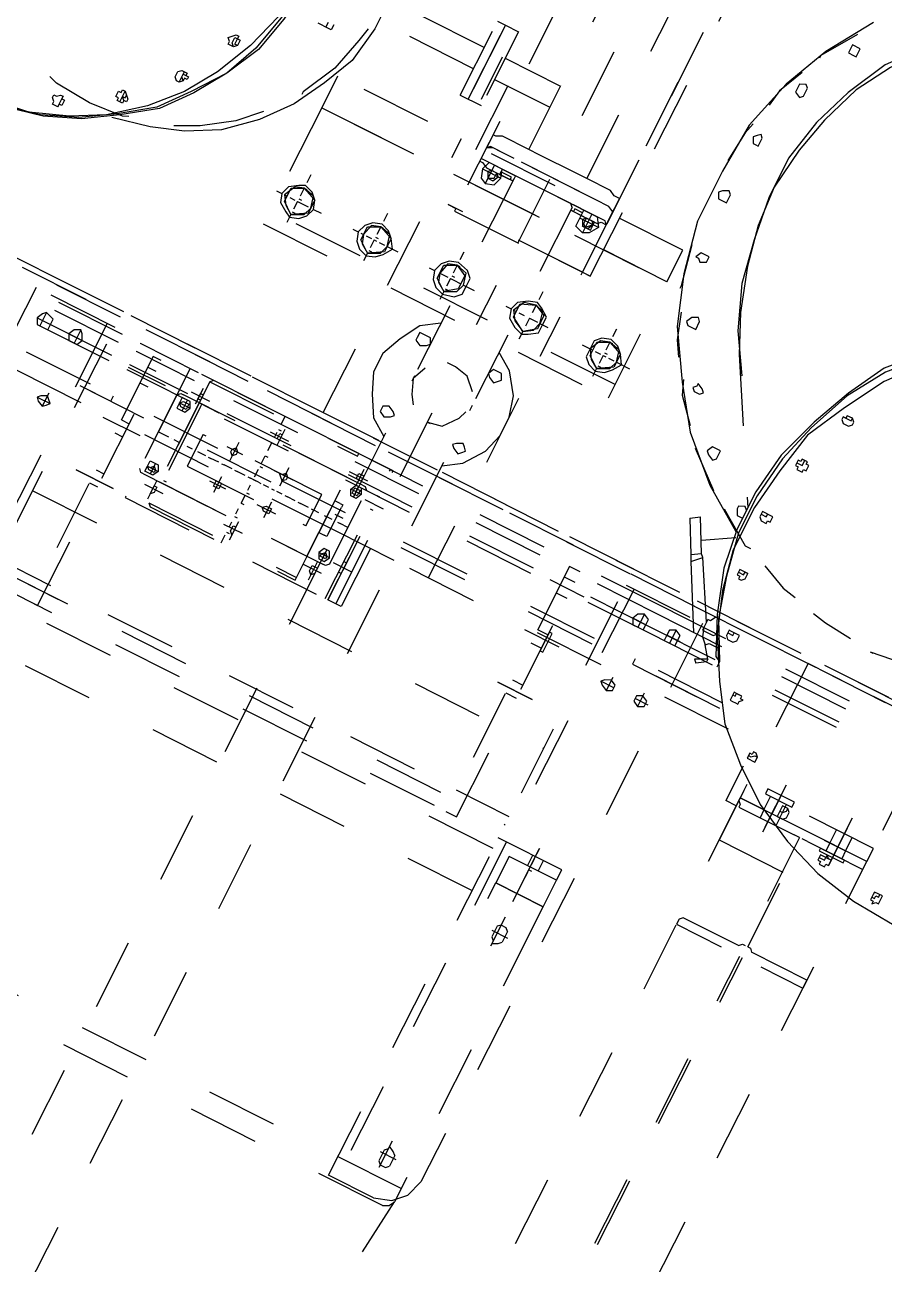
# Model space of a CAD drawing. Header units: metres. Extents: x 0 to 547597, y 0 to 1844684.
# Drawn here: x 543419.445 to 543420.649, y 1844510.191 to 1844511.928 of the extents above; entities that cross this region are included whole.
import ezdxf

# ---------------------------------------------------------------- set-up
doc = ezdxf.new("R2010")
doc.units = ezdxf.units.M
doc.linetypes.add('DASHED', pattern=[0.75, 0.5, -0.25])
doc.layers.add('5_Thep', color=4, linetype='Continuous')
doc.layers.add('TB220kVtuonglai', color=8, linetype='DASHED')

# ---------------------------------------------------------------- blocks, each defined once
blk = doc.blocks.new('MBA220-MB')
at = {"color": 1}
for points in [[(1454.8, 305.8), (1520.9, 264.5), (1587.1, 235.6), (1661.4, 214.9), (1735.8, 210.8), (1814.4, 210.8), (1888.8, 227.3), (1959, 252.1), (2025.1, 293.4), (2083, 334.8), (2136.7, 392.6), (2178.1, 454.6)], [(1764.8, 686.1), (1802, 632.3), (1847.4, 586.9), (1897, 545.5), (1954.9, 512.5), (2012.7, 483.6), (2074.7, 471.2), (2136.7, 462.9), (2202.9, 462.9), (2260.7, 475.3), (2318.6, 496), (2376.4, 529), (2426, 562.1), (2467.4, 607.5), (2504.6, 657.1), (2533.5, 715), (2554.2, 772.9), (2566.6, 834.9), (2570.7, 901), (2562.4, 967.1)], [(2297.9, -950.6), (2297.9, 950.6), (2289.7, 950.6), (2289.7, -950.6), (2297.9, -950.6)], [(2550, 855.5), (2554.2, 855.5), (2554.2, 859.7), (2558.3, 859.7), (2554.2, 863.8), (2554.2, 867.9), (2550, 867.9), (2550, 867.9), (2545.9, 867.9), (2545.9, 867.9), (2541.8, 867.9), (2541.8, 855.5), (2545.9, 855.5), (2550, 855.5)], [(2550, 855.5), (2550, 859.7), (2545.9, 859.7), (2545.9, 863.8), (2541.8, 863.8)], [(2550, 855.5), (2550, 859.7), (2545.9, 859.7), (2545.9, 863.8), (2541.8, 863.8)], [(2289.7, 702.6), (2289.7, 830.7)], [(2297.9, 830.7), (2297.9, 702.6)], [(2359.9, 826.6), (2574.8, 826.6)], [(2508.7, 628.2), (2508.7, 826.6), (2488, 826.6), (2488, 628.2), (2508.7, 628.2)], [(5773.7, 628.2), (5773.7, 826.6), (2508.7, 826.6), (2508.7, 628.2), (5773.7, 628.2)], [(2521.1, 739.8), (2521.1, 826.6), (2517, 826.6), (2508.7, 826.6), (2508.7, 760.5)], [(2574.8, 628.2), (2574.8, 826.6)], [(2707.1, 826.6), (2694.7, 826.6), (2694.7, 739.8)], [(2707.1, 760.5), (2707.1, 826.6)], [(2508.7, 793.5), (2488, 793.5)], [(2508.7, 793.5), (2521.1, 793.5)], [(2525.2, 760.5), (2525.2, 797.7), (2521.1, 797.7), (2521.1, 760.5), (2525.2, 760.5)], [(2529.4, 781.1), (2463.2, 781.1)], [(2479.8, 781.1), (2537.6, 781.1)], [(2508.7, 768.7), (2488, 768.7)], [(2508.7, 768.7), (2521.1, 768.7)], [(2537.6, 764.6), (2537.6, 768.7), (2541.8, 768.7), (2541.8, 777), (2537.6, 777), (2537.6, 781.1), (2529.4, 781.1), (2529.4, 777), (2525.2, 772.9), (2525.2, 772.9), (2529.4, 772.9), (2529.4, 768.7), (2529.4, 764.6), (2537.6, 764.6)], [(2533.5, 764.6), (2533.5, 772.9), (2529.4, 772.9), (2529.4, 772.9), (2529.4, 772.9), (2529.4, 777)], [(2533.5, 764.6), (2533.5, 772.9), (2529.4, 772.9), (2529.4, 772.9), (2529.4, 772.9), (2529.4, 777)], [(2244.2, 698.5), (2235.9, 760.5)], [(2318.6, 603.4), (2318.6, 731.5)], [(2331, 603.4), (2331, 731.5)], [(2351.6, 603.4), (2351.6, 731.5)], [(2359.9, 603.4), (2359.9, 731.5)], [(2521.1, 739.8), (2521.1, 735.7), (2521.1, 731.5)], [(2690.5, 731.5), (2521.1, 731.5)], [(2690.5, 731.5), (2690.5, 735.7), (2694.7, 739.8)], [(2777.3, 731.5), (2707.1, 731.5)], [(2967.5, 731.5), (2843.5, 731.5)], [(3157.6, 731.5), (3033.6, 731.5)], [(2508.7, 698.5), (2508.7, 628.2), (2512.8, 628.2), (2517, 632.3), (2521.1, 632.3), (2521.1, 719.1)], [(2521.1, 727.4), (2521.1, 723.3), (2521.1, 719.1)], [(2521.1, 727.4), (2690.5, 727.4)], [(2694.7, 719.1), (2690.5, 723.3), (2690.5, 727.4)], [(2694.7, 719.1), (2694.7, 632.3), (2698.8, 628.2), (2707.1, 628.2), (2707.1, 698.5)], [(2777.3, 727.4), (2707.1, 727.4)], [(2967.5, 727.4), (2843.5, 727.4)], [(3157.6, 727.4), (3033.6, 727.4)], [(2244.2, 698.5), (2244.2, 702.6)], [(2297.9, 698.5), (2297.9, 628.2)], [(2488, 657.1), (2488, 698.5), (2479.8, 698.5), (2479.8, 657.1), (2488, 657.1)], [(2504.6, 686.1), (2508.7, 686.1), (2508.7, 694.3), (2504.6, 698.5), (2500.4, 698.5), (2500.4, 698.5), (2500.4, 698.5), (2496.3, 698.5), (2492.2, 694.3), (2492.2, 686.1), (2496.3, 686.1), (2496.3, 686.1), (2504.6, 686.1)], [(1748.2, 677.8), (1785.4, 624.1), (1830.9, 582.7), (1880.5, 537.3), (1934.2, 508.4), (1992.1, 483.6), (2054.1, 462.9), (2116.1, 454.6), (2173.9, 454.6), (2231.8, 462.9), (2293.8, 483.6), (2347.5, 508.4), (2351.6, 516.6)], [(1756.5, 681.9), (1793.7, 632.3), (1839.2, 582.7), (1884.6, 541.4), (1938.4, 508.4), (2000.3, 483.6), (2058.2, 467), (2120.2, 458.8), (2178.1, 458.8), (2240.1, 471.2), (2297.9, 487.7), (2351.6, 516.6)], [(1756.5, 681.9), (1793.7, 632.3), (1839.2, 582.7), (1884.6, 541.4), (1938.4, 508.4), (2000.3, 483.6), (2058.2, 467), (2120.2, 458.8), (2178.1, 458.8), (2240.1, 471.2), (2297.9, 487.7), (2351.6, 516.6)], [(2529.4, 677.8), (2463.2, 677.8)], [(2479.8, 677.8), (2537.6, 677.8)], [(2508.7, 690.2), (2488, 690.2)], [(2500.4, 686.1), (2500.4, 690.2), (2496.3, 694.3), (2492.2, 694.3)], [(2500.4, 686.1), (2500.4, 690.2), (2496.3, 694.3), (2492.2, 694.3)], [(2508.7, 690.2), (2521.1, 690.2)], [(2231.8, 603.4), (2235.9, 624.1), (2240.1, 665.4)], [(2508.7, 665.4), (2488, 665.4)], [(2508.7, 665.4), (2521.1, 665.4)], [(2289.7, 512.5), (2289.7, 640.6)], [(2297.9, 640.6), (2297.9, 512.5)], [(2297.9, 628.2), (2574.8, 628.2)], [(2488, 628.2), (2521.1, 628.2), (2521.1, 611.7)], [(2455, 611.7), (2455, 611.7), (2455, 624.1), (2455, 624.1), (2446.7, 624.1), (2446.7, 624.1), (2442.6, 619.9), (2442.6, 615.8), (2446.7, 615.8), (2446.7, 611.7), (2446.7, 611.7), (2446.7, 611.7), (2455, 611.7), (2455, 611.7)], [(2450.8, 611.7), (2450.8, 615.8), (2446.7, 619.9), (2446.7, 624.1)], [(2450.8, 611.7), (2450.8, 615.8), (2446.7, 619.9), (2446.7, 624.1)], [(2467.4, 611.7), (2521.1, 611.7)], [(2202.9, 512.5), (2219.4, 549.7), (2223.5, 570.3)], [(2393, 553.8), (2393, 557.9), (2393, 557.9), (2393, 562.1), (2393, 562.1), (2393, 566.2), (2388.8, 566.2), (2384.7, 570.3), (2384.7, 566.2), (2380.6, 566.2), (2380.6, 562.1), (2380.6, 557.9), (2380.6, 553.8), (2393, 553.8)], [(2384.7, 553.8), (2384.7, 557.9), (2380.6, 557.9), (2380.6, 562.1), (2380.6, 562.1)], [(2384.7, 553.8), (2384.7, 557.9), (2380.6, 557.9), (2380.6, 562.1), (2380.6, 562.1)], [(2430.2, 570.3), (2430.2, 45.5)], [(2318.6, 409.2), (2318.6, 541.4)], [(2331, 409.2), (2331, 541.4)], [(2351.6, 409.2), (2351.6, 541.4)], [(2359.9, 409.2), (2359.9, 541.4)], [(2401.2, 409.2), (2409.5, 409.2), (2409.5, 549.7)], [(2401.2, 545.5), (2401.2, 45.5)], [(2409.5, 45.5), (2409.5, 549.7)], [(2409.5, 45.5), (2409.5, 549.7)], [(1971.4, 516.6), (1975.5, 520.8), (1975.5, 529), (1971.4, 533.2), (1967.3, 533.2), (1963.2, 529), (1963.2, 520.8), (1967.3, 520.8), (1967.3, 516.6), (1971.4, 516.6)], [(1967.3, 516.6), (1967.3, 524.9), (1967.3, 529), (1963.2, 529)], [(1967.3, 516.6), (1967.3, 524.9), (1967.3, 529), (1963.2, 529)], [(2314.5, 508.4), (2318.6, 512.5), (2318.6, 516.6), (2318.6, 516.6), (2318.6, 516.6), (2318.6, 516.6), (2318.6, 520.8), (2314.5, 524.9), (2306.2, 524.9), (2306.2, 520.8), (2306.2, 512.5), (2306.2, 508.4), (2314.5, 508.4)], [(2058.2, 487.7), (2058.2, 491.8), (2062.3, 491.8), (2062.3, 500.1), (2058.2, 500.1), (2058.2, 504.2), (2049.9, 504.2), (2049.9, 500.1), (2045.8, 500.1), (2045.8, 491.8), (2049.9, 491.8), (2049.9, 487.7), (2058.2, 487.7)], [(2310.3, 508.4), (2310.3, 516.6), (2306.2, 516.6), (2306.2, 516.6)], [(2310.3, 508.4), (2310.3, 516.6), (2306.2, 516.6), (2306.2, 516.6)], [(2331, 479.4), (2335.1, 483.6), (2335.1, 483.6), (2339.2, 487.7), (2335.1, 491.8), (2335.1, 504.2)], [(2351.6, 516.6), (2359.9, 516.6)], [(2054.1, 487.7), (2054.1, 496), (2045.8, 496)], [(2054.1, 487.7), (2054.1, 496), (2045.8, 496)], [(2145, 475.3), (2149.1, 479.4), (2149.1, 487.7), (2145, 487.7), (2145, 491.8), (2136.7, 491.8), (2136.7, 487.7), (2136.7, 479.4), (2136.7, 475.3), (2145, 475.3)], [(2231.8, 483.6), (2231.8, 487.7), (2235.9, 487.7), (2235.9, 491.8), (2231.8, 496), (2231.8, 496), (2223.5, 496), (2223.5, 487.7), (2223.5, 483.6), (2227.7, 483.6), (2231.8, 483.6), (2231.8, 483.6)], [(2227.7, 483.6), (2227.7, 491.8), (2223.5, 491.8), (2223.5, 496), (2223.5, 496)], [(2227.7, 483.6), (2227.7, 491.8), (2223.5, 491.8), (2223.5, 496), (2223.5, 496)], [(2297.9, 483.6), (2306.2, 479.4), (2306.2, 475.3), (2314.5, 475.3), (2322.7, 475.3), (2322.7, 491.8), (2318.6, 496)], [(2306.2, 491.8), (2310.3, 491.8)], [(2355.8, 500.1), (2339.2, 487.7)], [(2355.8, 500.1), (2359.9, 500.1), (2368.2, 487.7)], [(2355.8, 500.1), (2364, 483.6), (2368.2, 487.7)], [(1376.3, 475.3), (1413.5, 425.7), (1454.8, 384.4), (1500.3, 347.2), (1558.1, 318.2), (1616, 297.6), (1678, 285.2), (1740, 285.2), (1802, 293.4), (1864, 305.8), (1926, 330.6), (1979.7, 363.7)], [(1380.4, 475.3), (1413.5, 429.8), (1454.8, 388.5), (1500.3, 355.4), (1549.9, 326.5), (1607.7, 305.8), (1661.4, 293.4), (1723.4, 285.2), (1781.3, 289.3), (1839.2, 301.7), (1901.2, 322.4), (1954.9, 347.2)], [(2140.9, 475.3), (2140.9, 483.6), (2136.7, 483.6), (2136.7, 483.6), (2136.7, 483.6)], [(2140.9, 475.3), (2140.9, 483.6), (2136.7, 483.6), (2136.7, 483.6), (2136.7, 483.6)], [(2157.4, 425.7), (2190.5, 475.3), (2190.5, 483.6)], [(2310.3, 475.3), (2231.8, 429.8)], [(2244.2, 417.4), (2364, 483.6)], [(2314.5, 351.3), (2314.5, 471.2)], [(2314.5, 471.2), (3190.6, 471.2)], [(2318.6, 475.3), (2331, 479.4)], [(3240.2, 421.6), (3232, 446.4), (3215.4, 462.9), (3190.6, 471.2)], [(1954.9, 347.2), (2140.9, 454.6)], [(2145, 454.6), (2140.9, 450.5), (2145, 442.2), (2149.1, 442.2), (2157.4, 446.4), (2157.4, 454.6)], [(2186.3, 458.8), (2211.1, 417.4)], [(2351.6, 454.6), (2351.6, 434)], [(2351.6, 454.6), (2351.6, 434)], [(2450.8, 454.6), (2450.8, 434)], [(2450.8, 454.6), (2450.8, 434)], [(2289.7, 322.4), (2289.7, 450.5)], [(2297.9, 450.5), (2297.9, 322.4)], [(2359.9, 442.2), (2359.9, 450.5), (2343.4, 450.5), (2339.2, 442.2), (2343.4, 434), (2351.6, 434), (2359.9, 434), (2359.9, 442.2)], [(2339.2, 442.2), (2359.9, 442.2)], [(2339.2, 442.2), (2359.9, 442.2)], [(2438.4, 442.2), (2459.1, 442.2), (2455, 450.5), (2446.7, 450.5), (2442.6, 442.2), (2446.7, 434), (2450.8, 434), (2455, 434), (2459.1, 442.2)], [(2438.4, 442.2), (2459.1, 442.2)], [(2727.7, -549.7), (2727.7, 450.5), (2711.2, 450.5), (2711.2, -549.7), (2727.7, -549.7)], [(2769.1, 450.5), (2727.7, 450.5), (2727.7, 376.1), (2769.1, 376.1), (2769.1, 450.5), (2769.1, 376.1)], [(2727.7, 450.5), (2727.7, 376.1)], [(2793.9, 450.5), (2769.1, 450.5)], [(2793.9, -549.7), (2793.9, 450.5)], [(2793.9, 450.5), (3232, 450.5)], [(3211.3, 450.5), (3211.3, -549.7)], [(3244.4, 438.1), (3240.2, 446.4), (3232, 450.5)], [(3314.6, 442.2), (3232, 450.5)], [(3244.4, 438.1), (3244.4, -541.4)], [(2227.7, 425.7), (2182.2, 400.9)], [(2231.8, 429.8), (2227.7, 425.7), (2235.9, 413.3), (2244.2, 417.4), (2231.8, 429.8)], [(2727.7, 421.6), (2711.2, 421.6)], [(2822.8, 421.6), (2818.7, 417.4), (2818.7, 409.2), (2822.8, 405), (2839.3, 405)], [(2822.8, 421.6), (2839.3, 421.6)], [(2831.1, 400.9), (2831.1, 425.7)], [(2839.3, 405), (2843.5, 409.2), (2847.6, 409.2), (2843.5, 417.4), (2839.3, 421.6)], [(3174.1, 421.6), (3170, 417.4), (3165.8, 409.2), (3170, 409.2), (3174.1, 405), (3190.6, 405)], [(3174.1, 421.6), (3190.6, 421.6)], [(3178.2, 400.9), (3178.2, 425.7)], [(3190.6, 405), (3194.8, 409.2), (3194.8, 417.4), (3190.6, 421.6)], [(3240.2, 421.6), (3240.2, 351.3)], [(2099.5, 351.3), (2140.9, 400.9)], [(2190.5, 388.5), (2182.2, 400.9)], [(2190.5, 388.5), (2235.9, 413.3)], [(2318.6, 409.2), (2318.6, 409.2)], [(2318.6, 314.1), (2318.6, 409.2)], [(2331, 409.2), (2331, 409.2)], [(2331, 314.1), (2331, 409.2)], [(2359.9, 392.6), (2359.9, 400.9), (2351.6, 400.9), (2343.4, 400.9), (2339.2, 392.6), (2343.4, 384.4), (2351.6, 380.2), (2359.9, 384.4), (2359.9, 392.6)], [(2351.6, 409.2), (2351.6, 409.2)], [(2351.6, 314.1), (2351.6, 409.2)], [(2351.6, 400.9), (2351.6, 380.2)], [(2351.6, 400.9), (2351.6, 380.2)], [(2359.9, 409.2), (2359.9, 409.2)], [(2359.9, 314.1), (2359.9, 409.2)], [(2438.4, 392.6), (2459.1, 392.6), (2455, 400.9), (2450.8, 400.9), (2446.7, 400.9), (2442.6, 392.6), (2446.7, 384.4), (2450.8, 380.2), (2455, 384.4), (2459.1, 392.6)], [(2450.8, 400.9), (2450.8, 380.2)], [(2450.8, 400.9), (2450.8, 380.2)], [(2698.8, 409.2), (2707.1, 409.2)], [(2781.5, 409.2), (2698.8, 409.2)], [(2711.2, 409.2), (2711.2, 413.3)], [(2727.7, 405), (2711.2, 405)], [(2715.3, 409.2), (2723.6, 409.2)], [(2731.9, 409.2), (2731.9, 413.3)], [(2736, 409.2), (2744.3, 409.2)], [(2806.3, 409.2), (2851.7, 409.2)], [(3157.6, 409.2), (3198.9, 409.2)], [(2103.7, 380.2), (2099.5, 384.4), (2087.1, 384.4), (2087.1, 372), (2095.4, 367.8), (2099.5, 372), (2103.7, 380.2)], [(2339.2, 392.6), (2359.9, 392.6)], [(2339.2, 392.6), (2359.9, 392.6)], [(2438.4, 392.6), (2459.1, 392.6)], [(2793.9, 376.1), (2769.1, 376.1)], [(2314.5, 363.7), (2459.1, 363.7)], [(3240.2, 351.3), (2314.5, 351.3)], [(2521.1, 363.7), (2649.2, 363.7)], [(2570.7, -450.5), (2570.7, 351.3)], [(2678.2, 351.3), (2678.2, 268.6)], [(2690.5, -450.5), (2690.5, 351.3)], [(2711.2, 363.7), (2839.3, 363.7)], [(2901.3, 363.7), (3029.5, 363.7)], [(3095.6, 363.7), (3240.2, 363.7)], [(2021, 293.4), (2041.7, 301.7), (2074.7, 330.6)], [(2029.3, 314.1), (2029.3, 322.4), (2025.1, 326.5), (2021, 322.4), (2016.9, 314.1), (2021, 314.1), (2025.1, 310), (2029.3, 314.1), (2029.3, 314.1)], [(1508.5, 301.7), (1508.5, 305.8), (1500.3, 305.8), (1496.1, 305.8), (1496.1, 293.4), (1500.3, 293.4), (1508.5, 293.4), (1508.5, 301.7)], [(2355.8, 252.1), (2355.8, 305.8)], [(2355.8, 252.1), (2355.8, 305.8)], [(2434.3, 252.1), (2434.3, 305.8)], [(2434.3, 252.1), (2434.3, 305.8)], [(2517, 252.1), (2517, 305.8), (2517, 252.1)], [(1479.6, 293.4), (1529.2, 260.4), (1533.3, 260.4)], [(2711.2, 268.6), (2711.2, 285.2), (2326.8, 285.2), (2326.8, 268.6), (2711.2, 268.6)], [(2343.4, 268.6), (2343.4, 285.2)], [(2368.2, 268.6), (2368.2, 285.2)], [(2450.8, 285.2), (2450.8, 289.3), (2421.9, 289.3), (2421.9, 285.2), (2450.8, 285.2)], [(2426, 268.6), (2426, 285.2)], [(2446.7, 268.6), (2446.7, 285.2)], [(2504.6, 268.6), (2504.6, 285.2)], [(2525.2, 268.6), (2525.2, 285.2)], [(1595.3, 260.4), (1591.2, 264.5), (1578.8, 264.5), (1574.7, 260.4), (1578.8, 252.1), (1582.9, 252.1), (1591.2, 252.1), (1595.3, 260.4)], [(1950.8, 272.8), (1950.8, 276.9), (1938.4, 276.9), (1934.2, 272.8), (1938.4, 264.5), (1946.6, 260.4), (1950.8, 264.5), (1950.8, 272.8)], [(1938.4, 248), (1975.5, 260.4), (1996.2, 272.8)], [(1562.3, 248), (1599.5, 231.4), (1624.2, 227.3)], [(1864, 239.7), (1859.8, 248), (1851.6, 248), (1851.6, 239.7), (1851.6, 235.6), (1859.8, 231.4), (1859.8, 235.6), (1864, 239.7)], [(2289.7, 132.3), (2289.7, 260.4)], [(2297.9, 260.4), (2297.9, 132.3)], [(2318.6, 124), (2318.6, 252.1)], [(2331, 124), (2331, 252.1)], [(2351.6, 124), (2351.6, 252.1)], [(2359.9, 124), (2359.9, 252.1)], [(1682.1, 235.6), (1682.1, 239.7), (1669.7, 239.7), (1665.6, 235.6), (1669.7, 231.4), (1673.8, 227.3), (1682.1, 231.4), (1682.1, 235.6)], [(1773, 231.4), (1773, 235.6), (1760.6, 235.6), (1756.5, 231.4), (1760.6, 223.2), (1764.8, 219), (1773, 223.2), (1773, 231.4)], [(1847.4, 219), (1905.3, 231.4), (1909.4, 231.4)], [(1657.3, 219), (1673.8, 214.9), (1719.3, 210.8)], [(1752.4, 210.8), (1814.4, 210.8)], [(1909.4, 66.1), (1909.4, 210.8), (1859.8, 210.8), (1859.8, -330.6)], [(1909.4, -330.6), (2091.3, -330.6), (2091.3, 210.8), (1909.4, 210.8), (1909.4, 66.1)], [(1909.4, 210.8), (1909.4, -330.6)], [(2041.7, 214.9), (2041.7, 219)], [(2041.7, 202.5), (2041.7, 214.9)], [(2070.6, 210.8), (2070.6, -330.6)], [(2066.5, 177.7), (2062.3, 190.1), (2054.1, 198.4), (2041.7, 206.6), (2029.3, 198.4), (2021, 190.1), (2016.9, 177.7), (2021, 165.3), (2029.3, 157.1), (2041.7, 157.1), (2054.1, 157.1), (2062.3, 165.3), (2066.5, 177.7)], [(2062.3, 177.7), (2054.1, 194.2), (2041.7, 198.4), (2025.1, 194.2), (2021, 177.7), (2025.1, 165.3), (2041.7, 157.1), (2054.1, 165.3), (2062.3, 177.7), (2049.9, 161.2), (2029.3, 161.2), (2021, 177.7), (2029.3, 198.4), (2049.9, 198.4), (2062.3, 177.7)], [(2041.7, 198.4), (2041.7, 202.5)], [(2041.7, 186), (2041.7, 194.2)], [(2678.2, 202.5), (2678.2, 78.5)], [(2000.3, 177.7), (2012.7, 177.7)], [(2021, 177.7), (2021, 181.8)], [(2021, 177.7), (2033.4, 177.7)], [(2037.5, 177.7), (2037.5, 181.8)], [(2041.7, 177.7), (2041.7, 181.8)], [(2041.7, 177.7), (2054.1, 177.7)], [(2058.2, 177.7), (2058.2, 181.8)], [(2062.3, 177.7), (2074.7, 177.7)], [(2041.7, 165.3), (2041.7, 173.6)], [(2041.7, 157.1), (2041.7, 161.2)], [(2041.7, 144.7), (2041.7, 157.1)], [(1950.8, 99.2), (1950.8, 111.6), (1359.7, 111.6)], [(1950.8, 111.6), (1950.8, -111.6)], [(1574.7, 99.2), (1954.9, 99.2)], [(1752.4, 99.2), (1624.2, 99.2)], [(1950.8, 99.2), (1814.4, 99.2)], [(1835, 99.2), (1835, 90.9), (1830.9, 82.7), (1830.9, 45.5), (1830.9, 28.9), (1830.9, -28.9), (1830.9, -45.5), (1830.9, -86.8), (1835, -95.1), (1835, -99.2), (1855.7, -99.2)], [(1835, 99.2), (1835, 90.9), (1830.9, 82.7), (1830.9, 45.5), (1830.9, 28.9), (1830.9, -28.9), (1830.9, -45.5), (1830.9, -86.8), (1835, -95.1), (1835, -99.2), (1855.7, -99.2)], [(1855.7, 99.2), (1835, 99.2)], [(1855.7, 99.2), (1835, 99.2)], [(1855.7, 99.2), (1851.6, 90.9), (1851.6, 70.3), (1851.6, 53.7), (1851.6, -57.9), (1851.6, -70.3), (1851.6, -90.9), (1855.7, -99.2), (1855.7, -99.2)], [(1855.7, 99.2), (1851.6, 90.9), (1851.6, 70.3), (1851.6, 62), (1851.6, -62), (1851.6, -74.4), (1851.6, -95.1), (1855.7, -99.2), (1855.7, -99.2)], [(1855.7, 99.2), (1851.6, 90.9), (1851.6, 70.3), (1851.6, 53.7), (1851.6, -57.9), (1851.6, -70.3), (1851.6, -90.9), (1855.7, -99.2), (1855.7, -99.2)], [(1855.7, 99.2), (1851.6, 90.9), (1851.6, 70.3), (1851.6, 62), (1851.6, -62), (1851.6, -74.4), (1851.6, -95.1), (1855.7, -99.2), (1855.7, -99.2)], [(1855.7, 99.2), (1876.4, 99.2)], [(1855.7, 99.2), (1876.4, 99.2)], [(1880.5, 45.5), (1880.5, 86.8), (1876.4, 90.9), (1876.4, 99.2), (1872.2, 95.1), (1872.2, 82.7), (1872.2, 70.3), (1872.2, -70.3), (1872.2, -82.7), (1872.2, -99.2), (1876.4, -99.2), (1876.4, -95.1), (1880.5, -86.8), (1880.5, -45.5)], [(1880.5, 45.5), (1880.5, 86.8), (1876.4, 90.9), (1876.4, 99.2), (1872.2, 95.1), (1872.2, 82.7), (1872.2, 70.3), (1872.2, -70.3), (1872.2, -82.7), (1872.2, -99.2), (1876.4, -99.2), (1876.4, -95.1), (1880.5, -86.8), (1880.5, -45.5)], [(1884.6, 62), (1872.2, 62), (1872.2, 74.4), (1872.2, 82.7), (1884.6, 90.9), (1897, 82.7), (1901.2, 74.4), (1897, 62), (1884.6, 62)], [(1884.6, 90.9), (1884.6, 62)], [(1954.9, -99.2), (1954.9, 99.2), (1950.8, 99.2), (1950.8, -99.2), (1954.9, -99.2)], [(2021, 99.2), (2083, 99.2)], [(2041.7, 82.7), (2041.7, 90.9)], [(2281.4, 45.5), (2264.9, 70.3), (2235.9, 90.9), (2207, 99.2), (2178.1, 99.2), (2149.1, 90.9), (2120.2, 70.3), (2103.7, 45.5)], [(2281.4, 45.5), (2264.9, 70.3), (2235.9, 90.9), (2207, 99.2), (2178.1, 99.2), (2149.1, 90.9), (2120.2, 70.3), (2103.7, 45.5)], [(2149.1, 99.2), (2430.2, 99.2)], [(1872.2, 74.4), (1901.2, 74.4)], [(1884.6, 70.3), (1880.5, 70.3), (1880.5, 74.4), (1880.5, 78.5), (1884.6, 82.7), (1888.8, 78.5), (1892.9, 74.4), (1888.8, 70.3), (1884.6, 70.3), (1880.5, 70.3), (1880.5, 74.4), (1880.5, 78.5), (1884.6, 82.7), (1892.9, 78.5), (1892.9, 70.3), (1884.6, 70.3)], [(1892.9, 74.4), (1892.9, 82.7), (1880.5, 82.7), (1880.5, 70.3), (1884.6, 66.1), (1892.9, 70.3), (1892.9, 74.4)], [(1880.5, 74.4), (1892.9, 74.4)], [(1884.6, 82.7), (1884.6, 66.1)], [(2066.5, 62), (2062.3, 70.3), (2054.1, 82.7), (2041.7, 82.7), (2029.3, 82.7), (2021, 70.3), (2016.9, 62), (2021, 49.6), (2029.3, 37.2), (2041.7, 33.1), (2054.1, 37.2), (2062.3, 49.6), (2066.5, 62)], [(2062.3, 62), (2054.1, 74.4), (2041.7, 78.5), (2025.1, 74.4), (2021, 62), (2025.1, 45.5), (2041.7, 37.2), (2054.1, 45.5), (2062.3, 62), (2049.9, 41.3), (2029.3, 41.3), (2021, 62), (2029.3, 78.5), (2049.9, 78.5), (2062.3, 62)], [(2041.7, 78.5), (2041.7, 82.7)], [(2041.7, 62), (2041.7, 74.4)], [(2289.7, -57.9), (2289.7, 70.3)], [(2297.9, 70.3), (2297.9, -57.9)], [(1872.2, 66.1), (1872.2, 66.1), (1872.2, 49.6), (1872.2, 49.6), (1872.2, 45.5), (1872.2, 66.1)], [(1872.2, 66.1), (1872.2, 66.1), (1872.2, 49.6), (1872.2, 49.6), (1872.2, 45.5), (1872.2, 66.1)], [(1880.5, 66.1), (1880.5, 62), (1876.4, 62), (1876.4, 49.6), (1880.5, 49.6), (1880.5, 45.5), (1880.5, 66.1)], [(1880.5, 66.1), (1880.5, 62), (1876.4, 62), (1876.4, 49.6), (1880.5, 49.6), (1880.5, 45.5), (1880.5, 66.1)], [(2000.3, 62), (2012.7, 62)], [(2021, 62), (2021, 62)], [(2021, 62), (2033.4, 62)], [(2037.5, 62), (2037.5, 62)], [(2041.7, 62), (2054.1, 62)], [(2041.7, 62), (2041.7, 62)], [(2041.7, 45.5), (2041.7, 53.7)], [(2058.2, 62), (2058.2, 62)], [(2062.3, 62), (2074.7, 62)], [(2145, 57.9), (2140.9, 62), (2136.7, 66.1), (2128.5, 62), (2128.5, 57.9), (2128.5, 49.6), (2136.7, 45.5), (2140.9, 49.6), (2145, 57.9)], [(2145, 57.9), (2140.9, 62), (2136.7, 66.1), (2128.5, 62), (2128.5, 57.9), (2128.5, 49.6), (2136.7, 45.5), (2140.9, 49.6), (2145, 57.9)], [(2256.6, 57.9), (2252.5, 62), (2248.3, 66.1), (2244.2, 62), (2240.1, 57.9), (2244.2, 49.6), (2248.3, 45.5), (2252.5, 49.6), (2256.6, 57.9)], [(2256.6, 57.9), (2252.5, 62), (2248.3, 66.1), (2244.2, 62), (2240.1, 57.9), (2244.2, 49.6), (2248.3, 45.5), (2252.5, 49.6), (2256.6, 57.9)], [(2318.6, -66.1), (2318.6, 62)], [(2331, -66.1), (2331, 62)], [(2351.6, -66.1), (2351.6, 62)], [(2359.9, -66.1), (2359.9, 62)], [(1830.9, 45.5), (-872.1, 45.5)], [(1830.9, 45.5), (-872.1, 45.5)], [(1876.4, 45.5), (1872.2, 41.3), (1872.2, -45.5), (1876.4, -45.5)], [(1876.4, 45.5), (1872.2, 41.3), (1872.2, -45.5), (1876.4, -45.5)], [(1876.4, 45.5), (3905.6, 45.5)], [(1876.4, 45.5), (3905.6, 45.5)], [(2041.7, 37.2), (2041.7, 41.3)], [(2169.8, 37.2), (2153.3, 20.7), (2149.1, 0), (2149.1, -12.4)], [(2169.8, 37.2), (2153.3, 20.7), (2149.1, 0), (2149.1, -12.4)], [(2194.6, 45.5), (2186.3, 45.5)], [(2194.6, 45.5), (2186.3, 45.5)], [(2235.9, 0), (2231.8, 20.7), (2211.1, 37.2), (2198.7, 41.3)], [(2235.9, 0), (2231.8, 20.7), (2211.1, 37.2), (2198.7, 41.3)], [(2430.2, 45.5), (2430.2, -45.5)], [(2041.7, 24.8), (2041.7, 33.1)], [(1954.9, 0), (1574.7, 0)], [(1909.4, -124), (1909.4, 4.1)], [(1909.4, 4.1), (1909.4, -124)], [(2083, 0), (2021, 0)], [(2521.1, 0), (2149.1, 0)], [(2235.9, 0), (2235.9, 4.1)], [(2235.9, 0), (2235.9, 4.1)], [(2372.3, 0), (2372.3, -28.9)], [(2430.2, 8.3), (2521.1, 8.3), (2521.1, -12.4)], [(2471.5, 0), (2471.5, -28.9)], [(2678.2, 12.4), (2678.2, -111.6)], [(2521.1, -12.4), (2318.6, -12.4)], [(2318.6, -330.6), (2521.1, -330.6), (2521.1, -12.4)], [(2318.6, -12.4), (2318.6, -330.6)], [(2521.1, -16.5), (2318.6, -16.5)], [(2359.9, -12.4), (2359.9, -16.5)], [(2380.6, -12.4), (2380.6, -16.5)], [(2430.2, -12.4), (2521.1, -12.4)], [(2463.2, -12.4), (2463.2, -16.5)], [(2479.8, -12.4), (2479.8, -16.5)], [(2041.7, -37.2), (2041.7, -24.8)], [(2169.8, -37.2), (2190.5, -45.5), (2211.1, -37.2), (2223.5, -28.9)], [(2169.8, -37.2), (2190.5, -45.5), (2211.1, -37.2), (2223.5, -28.9)], [(2355.8, -41.3), (2355.8, -37.2), (2359.9, -33.1)], [(2475.6, -33.1), (2359.9, -33.1)], [(2417.8, -33.1), (2417.8, -45.5)], [(2475.6, -33.1), (2479.8, -37.2), (2479.8, -41.3)], [(1830.9, -45.5), (-863.8, -45.5)], [(1830.9, -45.5), (-863.8, -45.5)], [(1731.7, -132.3), (1731.7, -45.5)], [(1731.7, -132.3), (1731.7, -45.5)], [(1764.8, -132.3), (1764.8, -45.5)], [(1764.8, -132.3), (1764.8, -45.5)], [(1872.2, -45.5), (1872.2, -45.5), (1872.2, -66.1), (1872.2, -66.1), (1872.2, -66.1), (1872.2, -45.5)], [(1872.2, -45.5), (1872.2, -45.5), (1872.2, -66.1), (1872.2, -66.1), (1872.2, -66.1), (1872.2, -45.5)], [(1880.5, -45.5), (1880.5, -49.6), (1876.4, -49.6), (1876.4, -66.1), (1880.5, -66.1), (1880.5, -66.1), (1880.5, -45.5)], [(1876.4, -45.5), (3905.6, -45.5)], [(1880.5, -45.5), (1880.5, -49.6), (1876.4, -49.6), (1876.4, -66.1), (1880.5, -66.1), (1880.5, -66.1), (1880.5, -45.5)], [(1876.4, -45.5), (3905.6, -45.5)], [(2401.2, -45.5), (2401.2, -1058), (1987.9, -1058)], [(2066.5, -62), (2062.3, -45.5), (2054.1, -37.2), (2041.7, -37.2), (2029.3, -37.2), (2021, -45.5), (2016.9, -62), (2021, -74.4), (2029.3, -82.7), (2041.7, -86.8), (2054.1, -82.7), (2062.3, -74.4), (2066.5, -62)], [(2062.3, -62), (2054.1, -45.5), (2041.7, -41.3), (2025.1, -45.5), (2021, -62), (2025.1, -74.4), (2041.7, -78.5), (2054.1, -74.4), (2062.3, -62), (2049.9, -78.5), (2029.3, -78.5), (2021, -62), (2029.3, -45.5), (2049.9, -45.5), (2062.3, -62)], [(2041.7, -41.3), (2041.7, -37.2)], [(2041.7, -57.9), (2041.7, -45.5)], [(2103.7, -45.5), (2120.2, -70.3), (2149.1, -86.8), (2178.1, -99.2), (2207, -99.2), (2235.9, -86.8), (2264.9, -70.3), (2281.4, -45.5)], [(2103.7, -45.5), (2120.2, -70.3), (2149.1, -86.8), (2178.1, -99.2), (2207, -99.2), (2235.9, -86.8), (2264.9, -70.3), (2281.4, -45.5)], [(2145, -57.9), (2140.9, -49.6), (2136.7, -45.5), (2128.5, -49.6), (2128.5, -57.9), (2128.5, -66.1), (2136.7, -66.1), (2140.9, -66.1), (2145, -57.9)], [(2145, -57.9), (2140.9, -49.6), (2136.7, -45.5), (2128.5, -49.6), (2128.5, -57.9), (2128.5, -66.1), (2136.7, -66.1), (2140.9, -66.1), (2145, -57.9)], [(2186.3, -45.5), (2194.6, -45.5)], [(2186.3, -45.5), (2194.6, -45.5)], [(2256.6, -57.9), (2252.5, -49.6), (2248.3, -45.5), (2244.2, -49.6), (2240.1, -57.9), (2244.2, -66.1), (2248.3, -66.1), (2252.5, -66.1), (2256.6, -57.9)], [(2256.6, -57.9), (2252.5, -49.6), (2248.3, -45.5), (2244.2, -49.6), (2240.1, -57.9), (2244.2, -66.1), (2248.3, -66.1), (2252.5, -66.1), (2256.6, -57.9)], [(2335.1, -49.6), (2359.9, -49.6)], [(2347.5, -45.5), (2351.6, -45.5), (2351.6, -49.6), (2351.6, -53.7), (2343.4, -53.7), (2343.4, -45.5), (2347.5, -45.5)], [(2347.5, -37.2), (2347.5, -66.1)], [(2355.8, -41.3), (2355.8, -322.4)], [(2376.4, -41.3), (2376.4, -49.6), (2368.2, -53.7), (2359.9, -49.6), (2359.9, -41.3), (2368.2, -37.2), (2376.4, -41.3)], [(2376.4, -45.5), (2359.9, -45.5)], [(2368.2, -41.3), (2372.3, -41.3), (2372.3, -45.5), (2372.3, -49.6), (2364, -49.6), (2364, -41.3), (2368.2, -41.3)], [(2368.2, -37.2), (2368.2, -53.7)], [(2401.2, -1058), (2409.5, -1058), (2409.5, -45.5)], [(2401.2, -1058), (2409.5, -1058), (2409.5, -45.5)], [(2417.8, -49.6), (2417.8, -45.5)], [(2430.2, -45.5), (2430.2, -1091.1)], [(2459.1, -41.3), (2459.1, -49.6), (2467.4, -53.7), (2475.6, -49.6), (2475.6, -41.3), (2467.4, -37.2), (2459.1, -41.3)], [(2459.1, -45.5), (2475.6, -45.5)], [(2467.4, -41.3), (2471.5, -41.3), (2471.5, -49.6), (2467.4, -49.6), (2463.2, -45.5), (2467.4, -41.3), (2467.4, -41.3)], [(2467.4, -37.2), (2467.4, -53.7)], [(2479.8, -322.4), (2479.8, -41.3)], [(2479.8, -49.6), (2508.7, -49.6)], [(2492.2, -45.5), (2496.3, -45.5), (2500.4, -49.6), (2496.3, -53.7), (2488, -53.7), (2488, -45.5), (2492.2, -45.5)], [(2492.2, -37.2), (2492.2, -66.1)], [(1884.6, -62), (1872.2, -66.1), (1872.2, -78.5), (1872.2, -86.8), (1884.6, -90.9), (1897, -86.8), (1901.2, -78.5), (1897, -66.1), (1884.6, -62)], [(1884.6, -66.1), (1880.5, -70.3), (1880.5, -78.5), (1880.5, -78.5), (1884.6, -82.7), (1892.9, -78.5), (1892.9, -70.3), (1884.6, -66.1)], [(1892.9, -78.5), (1892.9, -70.3), (1884.6, -66.1), (1880.5, -70.3), (1880.5, -78.5), (1884.6, -82.7), (1892.9, -78.5), (1892.9, -78.5)], [(1884.6, -90.9), (1884.6, -62)], [(1884.6, -82.7), (1884.6, -66.1)], [(2000.3, -62), (2012.7, -62)], [(2021, -62), (2021, -57.9)], [(2021, -62), (2033.4, -62)], [(2037.5, -62), (2037.5, -57.9)], [(2041.7, -62), (2041.7, -57.9)], [(2041.7, -62), (2054.1, -62)], [(2041.7, -78.5), (2041.7, -66.1)], [(2058.2, -62), (2058.2, -57.9)], [(2062.3, -62), (2074.7, -62)], [(2517, -66.1), (2512.8, -66.1), (2322.7, -66.1), (2318.6, -66.1), (2318.6, -293.4), (2322.7, -297.6), (2512.8, -297.6), (2517, -293.4), (2517, -66.1)], [(2322.7, -297.6), (2322.7, -66.1)], [(2479.8, -297.6), (2479.8, -66.1), (2355.8, -66.1), (2355.8, -297.6), (2479.8, -297.6)], [(2475.6, -66.1), (2355.8, -66.1)], [(2355.8, -66.1), (2355.8, -293.4)], [(2359.9, -66.1), (2359.9, -66.1)], [(2393, -57.9), (2393, -53.7), (2397.1, -53.7)], [(2393, -57.9), (2393, -66.1), (2442.6, -66.1), (2442.6, -57.9)], [(2438.4, -53.7), (2397.1, -53.7)], [(2417.8, -57.9), (2417.8, -66.1)], [(2417.8, -70.3), (2417.8, -66.1)], [(2438.4, -53.7), (2442.6, -53.7), (2442.6, -57.9)], [(2475.6, -66.1), (2479.8, -66.1)], [(2479.8, -293.4), (2479.8, -66.1)], [(2512.8, -297.6), (2512.8, -66.1)], [(1872.2, -78.5), (1901.2, -78.5)], [(1884.6, -70.3), (1880.5, -70.3), (1880.5, -78.5), (1880.5, -78.5), (1888.8, -78.5), (1892.9, -78.5), (1888.8, -70.3), (1884.6, -70.3)], [(1880.5, -78.5), (1892.9, -78.5)], [(2041.7, -78.5), (2041.7, -78.5)], [(2041.7, -95.1), (2041.7, -86.8)], [(2442.6, -86.8), (2393, -86.8), (2393, -90.9)], [(2393, -86.8), (2393, -86.8)], [(2417.8, -78.5), (2417.8, -86.8)], [(2417.8, -90.9), (2417.8, -86.8)], [(2442.6, -86.8), (2442.6, -90.9)], [(1624.2, -99.2), (1752.4, -99.2)], [(1814.4, -99.2), (1950.8, -99.2)], [(1855.7, -99.2), (1876.4, -99.2)], [(1855.7, -99.2), (1876.4, -99.2)], [(1950.8, -111.6), (1950.8, -99.2)], [(2393, -90.9), (2393, -268.6)], [(2417.8, -95.1), (2417.8, -107.5)], [(2442.6, -268.6), (2442.6, -90.9)], [(-1847.4, -111.6), (1731.7, -111.6)], [(1764.8, -111.6), (1950.8, -111.6)], [(2289.7, -248), (2289.7, -119.9)], [(2297.9, -119.9), (2297.9, -248)], [(2417.8, -111.6), (2417.8, -107.5)], [(2417.8, -115.7), (2417.8, -128.1)], [(1690.4, -132.3), (1806.1, -132.3)], [(1806.1, -152.9), (1690.4, -152.9), (1690.4, -132.3)], [(1690.4, -132.3), (1806.1, -132.3)], [(1806.1, -152.9), (1690.4, -152.9), (1690.4, -132.3)], [(1797.8, -136.4), (1731.7, -136.4)], [(1806.1, -165.3), (1806.1, -132.3)], [(1806.1, -165.3), (1806.1, -132.3)], [(2289.7, -136.4), (1859.8, -136.4)], [(2318.6, -256.2), (2318.6, -128.1)], [(2331, -256.2), (2331, -128.1)], [(2351.6, -256.2), (2351.6, -128.1)], [(2359.9, -256.2), (2359.9, -128.1)], [(2393, -161.2), (2393, -132.3)], [(2417.8, -132.3), (2417.8, -128.1)], [(2417.8, -136.4), (2417.8, -144.7)], [(2446.7, -161.2), (2446.7, -132.3)], [(1690.4, -152.9), (1806.1, -152.9)], [(1806.1, -165.3), (1690.4, -165.3), (1690.4, -152.9)], [(1690.4, -152.9), (1806.1, -152.9)], [(1806.1, -165.3), (1690.4, -165.3), (1690.4, -152.9)], [(2066.5, -181.8), (2062.3, -169.5), (2054.1, -161.2), (2041.7, -152.9), (2029.3, -161.2), (2021, -169.5), (2016.9, -181.8), (2021, -194.2), (2029.3, -202.5), (2041.7, -206.6), (2054.1, -202.5), (2062.3, -194.2), (2066.5, -181.8)], [(2041.7, -157.1), (2041.7, -144.7)], [(2380.6, -144.7), (2409.5, -144.7)], [(2393, -140.5), (2397.1, -140.5), (2401.2, -144.7), (2397.1, -148.8), (2393, -152.9), (2393, -148.8), (2388.8, -144.7), (2393, -140.5), (2393, -140.5)], [(2417.8, -152.9), (2417.8, -148.8)], [(2434.3, -144.7), (2459.1, -144.7)], [(2446.7, -140.5), (2450.8, -140.5), (2450.8, -148.8), (2446.7, -152.9), (2442.6, -148.8), (2442.6, -140.5), (2446.7, -140.5)], [(1731.7, -165.3), (1731.7, -376.1)], [(1731.7, -165.3), (1731.7, -376.1)], [(1764.8, -165.3), (1764.8, -376.1)], [(1764.8, -165.3), (1764.8, -376.1)], [(2062.3, -181.8), (2054.1, -165.3), (2041.7, -161.2), (2025.1, -165.3), (2021, -181.8), (2025.1, -194.2), (2041.7, -198.4), (2054.1, -194.2), (2062.3, -181.8), (2049.9, -198.4), (2029.3, -198.4), (2021, -181.8), (2029.3, -161.2), (2049.9, -161.2), (2062.3, -181.8)], [(2041.7, -161.2), (2041.7, -157.1)], [(2041.7, -173.6), (2041.7, -165.3)], [(2335.1, -173.6), (2359.9, -173.6)], [(2347.5, -173.6), (2351.6, -173.6), (2351.6, -173.6), (2351.6, -177.7), (2343.4, -177.7), (2343.4, -173.6), (2347.5, -173.6)], [(2347.5, -161.2), (2347.5, -190.1)], [(2417.8, -157.1), (2417.8, -165.3)], [(2417.8, -173.6), (2417.8, -169.5)], [(2417.8, -173.6), (2417.8, -186)], [(2479.8, -173.6), (2508.7, -173.6)], [(2492.2, -173.6), (2496.3, -173.6), (2500.4, -173.6), (2496.3, -177.7), (2488, -177.7), (2488, -173.6), (2492.2, -173.6)], [(2492.2, -161.2), (2492.2, -190.1)], [(1859.8, -330.6), (1909.4, -330.6), (1909.4, -186)], [(1909.4, -186), (1909.4, -330.6)], [(2000.3, -181.8), (2012.7, -181.8)], [(2021, -181.8), (2021, -177.7)], [(2021, -181.8), (2033.4, -181.8)], [(2037.5, -181.8), (2037.5, -177.7)], [(2041.7, -181.8), (2041.7, -177.7)], [(2041.7, -181.8), (2054.1, -181.8)], [(2041.7, -194.2), (2041.7, -186)], [(2058.2, -181.8), (2058.2, -177.7)], [(2062.3, -181.8), (2074.7, -181.8)], [(2331, -181.8), (2318.6, -181.8)], [(2339.2, -181.8), (2339.2, -177.7)], [(2351.6, -181.8), (2343.4, -181.8)], [(2359.9, -181.8), (2359.9, -177.7)], [(2372.3, -181.8), (2359.9, -181.8)], [(2380.6, -181.8), (2380.6, -177.7)], [(2393, -181.8), (2380.6, -181.8)], [(2397.1, -181.8), (2397.1, -177.7)], [(2413.6, -181.8), (2401.2, -181.8)], [(2417.8, -181.8), (2417.8, -177.7)], [(2417.8, -190.1), (2417.8, -186)], [(2434.3, -181.8), (2426, -181.8)], [(2438.4, -181.8), (2438.4, -177.7)], [(2455, -181.8), (2442.6, -181.8)], [(2455, -181.8), (2455, -177.7)], [(2471.5, -181.8), (2463.2, -181.8)], [(2475.6, -181.8), (2475.6, -177.7)], [(2492.2, -181.8), (2483.9, -181.8)], [(2500.4, -181.8), (2500.4, -177.7)], [(2517, -181.8), (2504.6, -181.8)], [(2678.2, -177.7), (2678.2, -301.7)], [(2041.7, -202.5), (2041.7, -198.4)], [(2041.7, -214.9), (2041.7, -206.6)], [(2417.8, -194.2), (2417.8, -206.6)], [(2417.8, -210.8), (2417.8, -206.6)], [(2380.6, -223.2), (2409.5, -223.2)], [(2393, -219), (2397.1, -219), (2401.2, -223.2), (2397.1, -227.3), (2393, -227.3), (2393, -227.3), (2388.8, -223.2), (2393, -219), (2393, -219)], [(2393, -235.6), (2393, -210.8)], [(2417.8, -214.9), (2417.8, -227.3)], [(2434.3, -223.2), (2459.1, -223.2)], [(2446.7, -219), (2450.8, -219), (2450.8, -227.3), (2446.7, -227.3), (2442.6, -227.3), (2442.6, -219), (2446.7, -219)], [(2446.7, -235.6), (2446.7, -210.8)], [(2417.8, -231.4), (2417.8, -227.3)], [(2417.8, -235.6), (2417.8, -248)], [(2417.8, -252.1), (2417.8, -248)], [(2417.8, -256.2), (2417.8, -268.6)], [(2066.5, -301.7), (2062.3, -289.3), (2054.1, -281), (2041.7, -276.9), (2029.3, -281), (2021, -289.3), (2016.9, -301.7), (2021, -310), (2029.3, -322.4), (2041.7, -326.5), (2054.1, -322.4), (2062.3, -310), (2066.5, -301.7)], [(2041.7, -276.9), (2041.7, -264.5)], [(2393, -272.8), (2393, -268.6)], [(2393, -272.8), (2442.6, -272.8), (2442.6, -268.6)], [(2417.8, -268.6), (2417.8, -268.6)], [(2417.8, -276.9), (2417.8, -285.2)], [(2442.6, -272.8), (2442.6, -268.6)], [(2062.3, -301.7), (2054.1, -285.2), (2041.7, -281), (2025.1, -285.2), (2021, -301.7), (2025.1, -314.1), (2041.7, -322.4), (2054.1, -314.1), (2062.3, -301.7), (2049.9, -318.2), (2029.3, -318.2), (2021, -301.7), (2029.3, -281), (2049.9, -281), (2062.3, -301.7)], [(2041.7, -281), (2041.7, -281)], [(2041.7, -297.6), (2041.7, -285.2)], [(2347.5, -285.2), (2347.5, -314.1)], [(2359.9, -293.4), (2355.8, -293.4)], [(2359.9, -293.4), (2479.8, -293.4)], [(2417.8, -289.3), (2417.8, -289.3)], [(2475.6, -293.4), (2475.6, -289.3)], [(2492.2, -285.2), (2492.2, -314.1)], [(2000.3, -301.7), (2012.7, -301.7)], [(2021, -301.7), (2021, -297.6)], [(2021, -301.7), (2033.4, -301.7)], [(2037.5, -301.7), (2037.5, -297.6)], [(2041.7, -301.7), (2041.7, -297.6)], [(2041.7, -301.7), (2054.1, -301.7)], [(2041.7, -314.1), (2041.7, -305.8)], [(2058.2, -301.7), (2058.2, -297.6)], [(2062.3, -301.7), (2074.7, -301.7)], [(2289.7, -438.1), (2289.7, -310)], [(2297.9, -310), (2297.9, -438.1)], [(2335.1, -301.7), (2359.9, -301.7)], [(2347.5, -297.6), (2351.6, -297.6), (2351.6, -301.7), (2351.6, -301.7), (2343.4, -301.7), (2343.4, -297.6), (2347.5, -297.6)], [(2376.4, -322.4), (2376.4, -310), (2368.2, -305.8), (2359.9, -310), (2359.9, -322.4), (2368.2, -322.4), (2376.4, -322.4)], [(2368.2, -310), (2372.3, -310), (2372.3, -314.1), (2372.3, -318.2), (2368.2, -322.4), (2364, -318.2), (2364, -310), (2368.2, -310)], [(2368.2, -322.4), (2368.2, -305.8)], [(2417.8, -297.6), (2417.8, -305.8)], [(2417.8, -310), (2417.8, -310)], [(2459.1, -322.4), (2459.1, -310), (2467.4, -305.8), (2475.6, -310), (2475.6, -322.4), (2467.4, -322.4), (2459.1, -322.4)], [(2467.4, -310), (2471.5, -310), (2471.5, -318.2), (2467.4, -322.4), (2467.4, -318.2), (2463.2, -314.1), (2467.4, -310), (2467.4, -310)], [(2467.4, -322.4), (2467.4, -305.8)], [(2479.8, -301.7), (2508.7, -301.7)], [(2492.2, -297.6), (2496.3, -297.6), (2500.4, -301.7), (2496.3, -301.7), (2488, -301.7), (2488, -297.6), (2492.2, -297.6)], [(1446.5, -586.9), (1458.9, -533.2), (1479.6, -487.7), (1504.4, -442.2), (1537.5, -400.9), (1578.8, -367.8), (1624.2, -343), (1673.8, -322.4), (1723.4, -314.1), (1777.2, -314.1), (1830.9, -322.4), (1876.4, -343), (1921.8, -367.8), (1963.2, -400.9), (2000.3, -442.2), (2025.1, -487.7), (2041.7, -533.2), (2054.1, -586.9)], [(1781.3, -322.4), (1802, -326.5), (1851.6, -338.9), (1901.2, -363.7), (1905.3, -363.7)], [(2041.7, -322.4), (2041.7, -318.2)], [(2041.7, -334.8), (2041.7, -326.5)], [(2318.6, -409.2), (2318.6, -318.2)], [(2331, -409.2), (2331, -318.2)], [(2351.6, -409.2), (2351.6, -318.2)], [(2359.9, -330.6), (2355.8, -326.5), (2355.8, -322.4)], [(2376.4, -314.1), (2359.9, -314.1)], [(2359.9, -409.2), (2359.9, -318.2)], [(2417.8, -314.1), (2417.8, -330.6)], [(2459.1, -314.1), (2475.6, -314.1)], [(2479.8, -322.4), (2479.8, -326.5), (2475.6, -330.6)], [(2359.9, -330.6), (2475.6, -330.6)], [(2690.5, -334.8), (2690.5, -450.5)], [(1797.8, -367.8), (1806.1, -367.8), (1806.1, -372), (1806.1, -376.1), (1806.1, -376.1), (1797.8, -376.1)], [(2355.8, -409.2), (2355.8, -351.3)], [(2355.8, -409.2), (2355.8, -351.3)], [(2434.3, -409.2), (2434.3, -351.3)], [(2434.3, -409.2), (2434.3, -351.3)], [(2517, -409.2), (2517, -351.3), (2517, -409.2)], [(1806.1, -372), (1806.1, -388.5)], [(2711.2, -384.4), (2711.2, -372), (2326.8, -372), (2326.8, -384.4), (2711.2, -384.4)], [(2343.4, -384.4), (2343.4, -372)], [(2368.2, -384.4), (2368.2, -372)], [(2426, -384.4), (2426, -372)], [(2446.7, -384.4), (2446.7, -372)], [(2504.6, -384.4), (2504.6, -372)], [(2525.2, -384.4), (2525.2, -372)], [(2678.2, -367.8), (2678.2, -450.5)], [(1950.8, -400.9), (1979.7, -429.8), (2008.6, -471.2), (2025.1, -504.2)], [(2318.6, -409.2), (2318.6, -409.2)], [(2318.6, -537.3), (2318.6, -409.2)], [(2331, -409.2), (2331, -409.2)], [(2331, -537.3), (2331, -409.2)], [(2351.6, -409.2), (2351.6, -409.2)], [(2351.6, -537.3), (2351.6, -409.2)], [(2359.9, -409.2), (2359.9, -409.2)], [(2359.9, -537.3), (2359.9, -409.2)], [(2409.5, -1058), (2409.5, -409.2), (2401.2, -409.2)], [(1764.8, -425.7), (1822.6, -434), (1876.4, -446.4), (1926, -471.2), (1971.4, -500.1), (2012.7, -533.2), (2045.8, -578.6), (2074.7, -624.1), (2095.4, -673.7), (2107.8, -727.4), (2111.9, -781.1), (2111.9, -785.3)], [(1764.8, -429.8), (1822.6, -438.1), (1876.4, -450.5), (1926, -471.2), (1971.4, -504.2), (2012.7, -537.3), (2045.8, -582.7), (2074.7, -628.2), (2095.4, -677.8), (2107.8, -731.5), (2111.9, -785.3), (2111.9, -789.4)], [(1764.8, -429.8), (1822.6, -438.1), (1876.4, -450.5), (1926, -471.2), (1971.4, -504.2), (2012.7, -537.3), (2045.8, -582.7), (2074.7, -628.2), (2095.4, -677.8), (2107.8, -731.5), (2111.9, -785.3)], [(1764.8, -438.1), (1822.6, -442.2), (1876.4, -458.8), (1930.1, -483.6), (1975.5, -512.5), (2016.9, -549.7), (2054.1, -595.1), (2078.9, -640.6), (2099.5, -694.3), (2107.8, -748.1), (2111.9, -805.9), (2103.7, -859.7), (2091.3, -913.4), (2066.5, -963), (2037.5, -1012.6), (2000.3, -1049.8), (1954.9, -1087), (1905.3, -1111.8), (1851.6, -1132.4)], [(3240.2, -450.5), (2314.5, -450.5)], [(2314.5, -450.5), (2314.5, -574.5)], [(2314.5, -462.9), (2459.1, -462.9)], [(2521.1, -462.9), (2649.2, -462.9)], [(1888.8, -483.6), (1888.8, -487.7), (1884.6, -487.7), (1880.5, -491.8), (1880.5, -491.8), (1876.4, -487.7), (1872.2, -483.6), (1872.2, -479.4), (1876.4, -479.4), (1876.4, -475.3), (1884.6, -475.3), (1888.8, -479.4), (1888.8, -483.6)], [(1888.8, -479.4), (1884.6, -483.6), (1876.4, -483.6), (1876.4, -479.4), (1872.2, -479.4)], [(1888.8, -479.4), (1884.6, -483.6), (1876.4, -483.6), (1876.4, -479.4), (1872.2, -479.4)], [(1884.6, -475.3), (1884.6, -479.4), (1876.4, -479.4), (1876.4, -475.3)], [(2359.9, -491.8), (2359.9, -487.7), (2351.6, -483.6), (2343.4, -487.7), (2339.2, -491.8), (2343.4, -500.1), (2351.6, -504.2), (2359.9, -500.1), (2359.9, -491.8)], [(2351.6, -504.2), (2351.6, -483.6)], [(2351.6, -504.2), (2351.6, -483.6)], [(2438.4, -491.8), (2459.1, -491.8), (2455, -487.7), (2450.8, -483.6), (2446.7, -487.7), (2442.6, -491.8), (2446.7, -500.1), (2450.8, -504.2), (2455, -500.1), (2459.1, -491.8)], [(2450.8, -504.2), (2450.8, -483.6)], [(2450.8, -504.2), (2450.8, -483.6)], [(2339.2, -491.8), (2359.9, -491.8)], [(2339.2, -491.8), (2359.9, -491.8)], [(2438.4, -491.8), (2459.1, -491.8)], [(1967.3, -524.9), (1967.3, -529), (1963.2, -533.2), (1954.9, -533.2), (1950.8, -529), (1950.8, -520.8), (1954.9, -520.8), (1954.9, -516.6), (1959, -516.6), (1959, -520.8), (1963.2, -520.8), (1967.3, -524.9), (1967.3, -524.9)], [(1963.2, -520.8), (1959, -524.9), (1954.9, -524.9), (1954.9, -520.8)], [(2289.7, -632.3), (2289.7, -504.2)], [(2297.9, -504.2), (2297.9, -632.3)], [(1967.3, -524.9), (1963.2, -524.9), (1963.2, -524.9), (1954.9, -524.9), (1954.9, -524.9), (1950.8, -524.9)], [(1967.3, -524.9), (1963.2, -524.9), (1963.2, -524.9), (1954.9, -524.9), (1954.9, -524.9), (1950.8, -524.9)], [(2359.9, -545.5), (2359.9, -533.2), (2351.6, -533.2), (2343.4, -533.2), (2339.2, -545.5), (2343.4, -549.7), (2351.6, -553.8), (2359.9, -549.7), (2359.9, -545.5)], [(2351.6, -553.8), (2351.6, -533.2)], [(2351.6, -553.8), (2351.6, -533.2)], [(2339.2, -545.5), (2359.9, -545.5)], [(2339.2, -545.5), (2359.9, -545.5)], [(2041.7, -566.2), (2045.8, -574.5), (2049.9, -624.1), (2045.8, -677.8), (2041.7, -690.2)], [(2029.3, -586.9), (2029.3, -591), (2025.1, -591), (2025.1, -595.1), (2016.9, -595.1), (2016.9, -591), (2012.7, -591), (2012.7, -586.9), (2016.9, -582.7), (2021, -578.6), (2025.1, -578.6), (2025.1, -582.7), (2029.3, -582.7), (2029.3, -586.9)], [(2029.3, -586.9), (2025.1, -586.9), (2025.1, -586.9), (2016.9, -586.9), (2016.9, -586.9), (2012.7, -586.9)], [(2029.3, -586.9), (2025.1, -586.9), (2025.1, -586.9), (2016.9, -586.9), (2016.9, -586.9), (2012.7, -586.9)], [(2025.1, -582.7), (2021, -586.9), (2021, -586.9), (2021, -582.7), (2016.9, -582.7)], [(2314.5, -574.5), (3190.6, -574.5)], [(2074.7, -661.3), (2074.7, -669.5), (2070.6, -669.5), (2066.5, -673.7), (2062.3, -673.7), (2062.3, -669.5), (2058.2, -665.4), (2058.2, -661.3), (2062.3, -661.3), (2062.3, -657.1), (2070.6, -657.1), (2070.6, -661.3), (2074.7, -661.3), (2074.7, -661.3)], [(2070.6, -657.1), (2070.6, -661.3), (2062.3, -661.3), (2062.3, -657.1)], [(2074.7, -661.3), (2070.6, -661.3), (2062.3, -661.3), (2062.3, -661.3), (2058.2, -661.3)], [(2074.7, -661.3), (2070.6, -661.3), (2062.3, -661.3), (2062.3, -661.3), (2058.2, -661.3)]]:
    blk.add_lwpolyline(points, dxfattribs=at)
blk = doc.blocks.new('mb moiTQK')
at = {"layer": 'TB220kVtuonglai', "ltscale": 3000, "xscale": 0.001, "yscale": 0.001, "zscale": 0.001}
blk.add_blockref('MBA220-MB', (-20.0517, -82.5102), dxfattribs=at)
blk = doc.blocks.new('ACAD-DinhViTuyenDz220kV')
blk.add_circle((543470.1879, 1844560.0696), 117.5514)
at = {"layer": '5_Thep', "rotation": 243.2403583287449}
blk.add_blockref('mb moiTQK', (543485.661, 1844458.313), dxfattribs=at)

msp = doc.modelspace()

# ---------------------------------------------------------------- block references
msp.add_blockref('ACAD-DinhViTuyenDz220kV', (0, 0))

doc.saveas('drawing.dxf')
